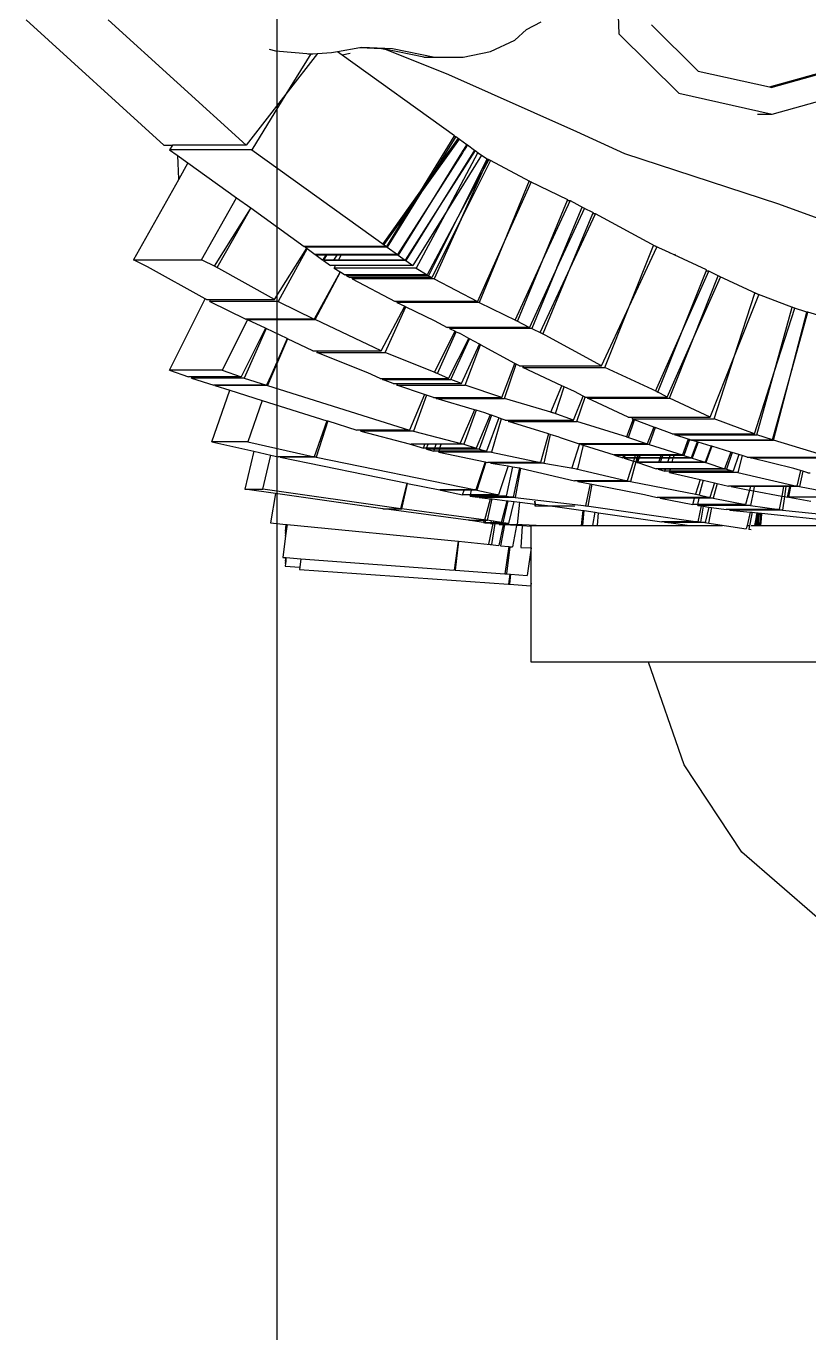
# Model space of a CAD drawing. Extents: x -24961 to 905641, y -154323 to 635957.
# Drawn here: x 394363 to 395069, y -105047 to -103869 of the extents above; entities that cross this region are included whole.
import ezdxf

# ---------------------------------------------------------------- set-up
doc = ezdxf.new("R2010")
doc.units = 0
doc.header["$LTSCALE"] = 1000
doc.header["$MEASUREMENT"] = 0
doc.layers.add('DOTE', color=1, linetype='Continuous')

msp = doc.modelspace()

# ---------------------------------------------------------------- linework, layer by layer
for p, q in [((394895.1, -103807.6), (394898, -103875.6)), ((394363.4, -103862.9), (394487.7, -103976)), ((394437.5, -103862.9), (394561.8, -103976)), ((394814.5, -103871.7), (394827.9, -103864.6)), ((394804.2, -103881.4), (394814.5, -103871.7)), ((394898, -103875.6), (394951.9, -103929.2)), ((394927.4, -103867.3), (394969.4, -103909.1)), ((394644.2, -103891.5), (394664.4, -103888)), ((394664.4, -103888), (394666.1, -103887.7)), ((394664.4, -103888), (394683.9, -103888.7)), ((394666.1, -103887.7), (394693.9, -103888.7)), ((394782.2, -103891.4), (394804.2, -103881.4)), ((394582.7, -103889.3), (394588.4, -103891)), ((394588.4, -103891), (394620.1, -103893.5)), ((394626.3, -103893.4), (394597.6, -103930.1)), ((394620, -103893.7), (394597.6, -103930.1)), ((394617.3, -103893.7), (394620, -103893.7)), ((394620.1, -103893.5), (394620, -103893.7)), ((394620, -103893.7), (394622.1, -103893.7)), ((394620.1, -103893.5), (394622.1, -103893.7)), ((394622.1, -103893.7), (394626.3, -103893.4)), ((394626.3, -103893.4), (394638.9, -103892.4)), ((394638.9, -103892.4), (394644.2, -103891.5)), ((394644.2, -103891.5), (394648.3, -103894.5)), ((394648.3, -103894.5), (394655.5, -103892.9)), ((394648.3, -103894.5), (394749.8, -103967.2)), ((394683.9, -103888.7), (394687, -103889.3)), ((394744.7, -103912.4), (394687, -103889.3)), ((394722.1, -103896.5), (394687, -103889.3)), ((394693.9, -103888.7), (394732, -103896.5)), ((394722.1, -103896.5), (394732, -103896.5)), ((394732, -103896.5), (394747.7, -103896.6)), ((394747.7, -103896.6), (394757.6, -103896.6)), ((394757.6, -103896.6), (394782.2, -103891.4)), ((394969.4, -103909.1), (395033.7, -103923.5)), ((395033.7, -103923.5), (395096.9, -103905.8)), ((395035.2, -103923.9), (395099.5, -103905.8)), ((394860, -103964), (394744.7, -103912.4)), ((395033.7, -103923.5), (395035.2, -103923.9)), ((394597.6, -103930.1), (394561.8, -103976)), ((394597.6, -103930.1), (394566.9, -103980.1)), ((394951.9, -103929.2), (395036.2, -103948.1)), ((395036.2, -103948.1), (395118.8, -103924.9)), ((395023, -103948.1), (395036.2, -103948.1)), ((394749.2, -103968.1), (394719.1, -104017.2)), ((394753.9, -103970.4), (394720, -104018)), ((394750.9, -103968.1), (394729.9, -104002)), ((394753, -103969.7), (394729.9, -104002)), ((394749.8, -103967.2), (394749.2, -103968.1)), ((394749.2, -103968.1), (394750.9, -103968.1)), ((394750.9, -103968.1), (394760.8, -103975.3)), ((394753, -103969.7), (394753.9, -103970.4)), ((394903.4, -103983.9), (394860, -103964)), ((394487.7, -103976), (394495.3, -103976)), ((394495.3, -103976), (394492.8, -103980.1)), ((394492.8, -103980.1), (394499.7, -103985.1)), ((394566.9, -103980.1), (394492.8, -103980.1)), ((394561.8, -103976), (394495.3, -103976)), ((394566.9, -103980.1), (394688.3, -104067.2)), ((394767.7, -103980.5), (394736.7, -104030.2)), ((394768.3, -103980.9), (394736.7, -104030.2)), ((394757.3, -103980.9), (394756.1, -103982.8)), ((394758.2, -103980.9), (394757, -103982.8)), ((394757.6, -103980.5), (394757.3, -103980.9)), ((394757.3, -103980.9), (394758.2, -103980.9)), ((394760.5, -103975.8), (394757.6, -103980.5)), ((394757.6, -103980.5), (394758.5, -103980.5)), ((394758.5, -103980.5), (394758.2, -103980.9)), ((394761.5, -103975.8), (394758.5, -103980.5)), ((394760.8, -103975.3), (394760.5, -103975.8)), ((394760.5, -103975.8), (394761.5, -103975.8)), ((394761.5, -103975.8), (394767.7, -103980.5)), ((394767.7, -103980.5), (394768, -103980.7)), ((394768, -103980.7), (394768.3, -103980.9)), ((394768.3, -103980.9), (394772.4, -103983.9)), ((394499.7, -103985.1), (394499.8, -103985.2)), ((394499.7, -103985.1), (394509.3, -103991.9)), ((394499.8, -103985.2), (394500.7, -104006.3)), ((394509.3, -103991.9), (394500.7, -104007.1)), ((394509.3, -103991.9), (394553.2, -104023.4)), ((394756.1, -103982.8), (394729.8, -104025.2)), ((394757, -103982.8), (394729.8, -104025.2)), ((394743, -104034.8), (394770.8, -103982.8)), ((394774, -103985), (394743, -104034.8)), ((394779.3, -103988.2), (394752.8, -104040.9)), ((394782.2, -103989.9), (394755.8, -104042.7)), ((394756.1, -103982.8), (394757, -103982.8)), ((394770.8, -103982.8), (394772.4, -103983.9)), ((394772.4, -103983.9), (394779.3, -103988.2)), ((394772.4, -103983.9), (394774, -103985)), ((394776.2, -103997.2), (394780, -103988.7)), ((394780.6, -103989), (394776.2, -103997.2)), ((394779.3, -103988.2), (394780, -103988.6)), ((394780, -103988.6), (394780.6, -103989)), ((394780, -103988.7), (394780.6, -103989)), ((394780.6, -103989), (394781.2, -103989.3)), ((394781.2, -103989.3), (394818, -104008.6)), ((394781.2, -103989.3), (394782.2, -103989.9)), ((395042.1, -104029.1), (394903.4, -103983.9)), ((394500.7, -104006.3), (394500.7, -104007.1)), ((394729.9, -104002), (394719.1, -104017.2)), ((394720, -104018), (394729.9, -104002)), ((394776.2, -103997.2), (394752.8, -104040.9)), ((394755.8, -104042.7), (394776.2, -103997.2)), ((394500.7, -104007.1), (394460.1, -104079.3)), ((394719.1, -104017.2), (394685.2, -104064.8)), ((394720, -104018), (394689.1, -104067.8)), ((394719.1, -104017.2), (394709.7, -104032.4)), ((394720, -104018), (394709.7, -104032.4)), ((394817.1, -104008.2), (394794.5, -104063)), ((394818.8, -104009), (394794.5, -104063)), ((394817.1, -104008.2), (394818, -104008.6)), ((394818, -104008.6), (394818.8, -104009)), ((394818, -104008.6), (394851.7, -104024.8)), ((394521.7, -104079.3), (394553.2, -104023.4)), ((394553.2, -104023.4), (394566, -104032.6)), ((394729.8, -104025.2), (394698.3, -104074.5)), ((394729.8, -104025.2), (394699, -104075)), ((394854, -104025.9), (394829.1, -104079.6)), ((394851.3, -104025.9), (394829.1, -104079.6)), ((394851.7, -104024.8), (394851.3, -104025.9)), ((394851.3, -104025.9), (394854, -104025.9)), ((394854, -104025.9), (394865.9, -104032.4)), ((395077.8, -104042.2), (395042.1, -104029.1)), ((394533.3, -104085), (394565.6, -104033.4)), ((394535.7, -104086.3), (394565.6, -104033.4)), ((394565.6, -104033.4), (394566, -104032.6)), ((394565.6, -104033.4), (394566, -104032.6)), ((394566, -104032.6), (394566, -104032.6)), ((394566, -104032.6), (394614.2, -104067.2)), ((394709.7, -104032.4), (394686.1, -104065.5)), ((394709.7, -104032.4), (394688.3, -104067.2)), ((394736.7, -104030.2), (394705.1, -104079.6)), ((394736.7, -104030.2), (394705.7, -104080)), ((394743, -104034.8), (394712, -104084.6)), ((394743, -104034.8), (394715.2, -104086.8)), ((394752.8, -104040.9), (394725, -104092.9)), ((394752.8, -104040.9), (394726.4, -104093.7)), ((394842.1, -104086.6), (394864.8, -104031.9)), ((394867, -104032.9), (394842.1, -104086.6)), ((394852, -104091.4), (394876.9, -104037.8)), ((394874.3, -104037.8), (394852, -104091.4)), ((394864.8, -104031.9), (394865.9, -104032.4)), ((394865.9, -104032.4), (394874.7, -104036.7)), ((394865.9, -104032.4), (394867, -104032.9)), ((394874.7, -104036.7), (394874.3, -104037.8)), ((394876.9, -104037.8), (394874.3, -104037.8)), ((394930.8, -104067), (394876.9, -104037.8)), ((394755.8, -104042.7), (394729.3, -104095.4)), ((394755.8, -104042.7), (394731.5, -104096.6)), ((394685.2, -104064.8), (394686.1, -104065.5)), ((394794.5, -104063), (394770.3, -104116.9)), ((394794.5, -104063), (394771.9, -104117.8)), ((394587.5, -104115.2), (394616.5, -104068.9)), ((394616.8, -104069.1), (394590.6, -104116.8)), ((394615.4, -104067.2), (394614.2, -104067.2)), ((394615, -104067.8), (394615.4, -104067.2)), ((394689.1, -104067.8), (394615, -104067.8)), ((394615, -104067.8), (394616.5, -104068.9)), ((394688.3, -104067.2), (394615.4, -104067.2)), ((394616.5, -104068.9), (394616.8, -104069.1)), ((394616.8, -104069.1), (394624.2, -104074.5)), ((394698.3, -104074.5), (394624.2, -104074.5)), ((394624.2, -104074.5), (394624.5, -104074.8)), ((394624.5, -104074.8), (394624.9, -104075)), ((394634, -104075), (394624.9, -104075)), ((394624.9, -104075), (394631, -104079.6)), ((394631, -104079.6), (394634, -104075)), ((394631.9, -104079.6), (394634.7, -104075)), ((394634.7, -104075), (394634, -104075)), ((394643.9, -104075), (394634.7, -104075)), ((394641, -104079.6), (394643.9, -104075)), ((394647.4, -104075), (394643.9, -104075)), ((394645, -104079.6), (394647.4, -104075)), ((394699, -104075), (394647.4, -104075)), ((394689.1, -104067.8), (394698.3, -104074.5)), ((394698.3, -104074.5), (394698.4, -104074.6)), ((394699, -104075), (394698.4, -104074.6)), ((394699, -104075), (394705.1, -104079.6)), ((394907.3, -104121.4), (394929.3, -104066.3)), ((394907.3, -104121.4), (394932.3, -104067.8)), ((394930.8, -104067), (394929.3, -104066.3)), ((394932.3, -104067.8), (394930.8, -104067)), ((394943.4, -104072.8), (394930.8, -104067)), ((394943.4, -104072.8), (394943.5, -104072.6)), ((394943.6, -104072.9), (394943.4, -104072.8)), ((394943.7, -104072.7), (394943.6, -104072.9)), ((394944, -104073.1), (394943.6, -104072.9)), ((394944, -104073.1), (394944.1, -104072.8)), ((394947.8, -104074.9), (394944, -104073.1)), ((394949, -104074.4), (394947.8, -104074.9)), ((394977.1, -104088.5), (394947.8, -104074.9)), ((394460.1, -104079.3), (394521.7, -104079.3)), ((394472.9, -104085.7), (394460.1, -104079.3)), ((394524.9, -104114.6), (394472.9, -104085.7)), ((394534.5, -104085.7), (394521.7, -104079.3)), ((394534.5, -104085.7), (394533.3, -104085)), ((394534.5, -104085.7), (394535.7, -104086.3)), ((394587.5, -104115.2), (394534.5, -104085.7)), ((394631.9, -104079.6), (394631, -104079.6)), ((394631.6, -104080), (394631.9, -104079.6)), ((394631.6, -104080), (394637.9, -104084.6)), ((394640.7, -104080), (394631.6, -104080)), ((394641, -104079.6), (394631.9, -104079.6)), ((394642.3, -104084.6), (394637.9, -104084.6)), ((394640.7, -104080), (394641, -104079.6)), ((394644.7, -104080), (394640.7, -104080)), ((394645, -104079.6), (394641, -104079.6)), ((394641.1, -104086.8), (394642.3, -104084.6)), ((394715.2, -104086.8), (394641.1, -104086.8)), ((394641.1, -104086.8), (394646.6, -104090.2)), ((394712, -104084.6), (394642.3, -104084.6)), ((394644.7, -104080), (394645, -104079.6)), ((394705.7, -104080), (394644.7, -104080)), ((394705.1, -104079.6), (394645, -104079.6)), ((394705.7, -104080), (394712, -104084.6)), ((394715.2, -104086.8), (394725, -104092.9)), ((394829.1, -104079.6), (394804.3, -104133.3)), ((394829.1, -104079.6), (394806.5, -104134.4)), ((394842.1, -104086.6), (394817.3, -104140.3)), ((394842.1, -104086.6), (394819.4, -104141.3)), ((394976.7, -104089.5), (394977.1, -104088.5)), ((394646.6, -104090.2), (394623.2, -104132.8)), ((394624, -104133.2), (394646.8, -104090.3)), ((394646.6, -104090.2), (394646.8, -104090.3)), ((394646.8, -104090.3), (394650.9, -104092.9)), ((394652.7, -104092.9), (394650.9, -104092.9)), ((394652.3, -104093.7), (394652.7, -104092.9)), ((394652.3, -104093.7), (394655.2, -104095.4)), ((394656.1, -104093.7), (394652.3, -104093.7)), ((394656.5, -104092.9), (394652.7, -104092.9)), ((394658, -104095.4), (394655.2, -104095.4)), ((394656.1, -104093.7), (394656.5, -104092.9)), ((394658.7, -104093.7), (394656.1, -104093.7)), ((394659.1, -104092.9), (394656.5, -104092.9)), ((394657.4, -104096.6), (394658, -104095.4)), ((394731.5, -104096.6), (394657.4, -104096.6)), ((394657.4, -104096.6), (394696.2, -104116.9)), ((394729.3, -104095.4), (394658, -104095.4)), ((394658.7, -104093.7), (394659.1, -104092.9)), ((394726.4, -104093.7), (394658.7, -104093.7)), ((394725, -104092.9), (394659.1, -104092.9)), ((394726.4, -104093.7), (394729.3, -104095.4)), ((394731.5, -104096.6), (394770.3, -104116.9)), ((394827.1, -104145), (394852, -104091.4)), ((394852, -104091.4), (394829.3, -104146.1)), ((394955.1, -104143.6), (394979.2, -104089.5)), ((394955.1, -104143.6), (394976.7, -104089.5)), ((394965.6, -104149), (394987.5, -104093.9)), ((394965.6, -104149), (394989.6, -104094.9)), ((394979.2, -104089.5), (394976.7, -104089.5)), ((394988.6, -104094.4), (394979.2, -104089.5)), ((394988.6, -104094.4), (394987.5, -104093.9)), ((394989.6, -104094.9), (394988.6, -104094.4)), ((395022.3, -104110.1), (394988.6, -104094.4)), ((395002.2, -104166), (395020.5, -104109.4)), ((395002.2, -104166), (395024.2, -104110.9)), ((395022.3, -104110.1), (395020.5, -104109.4)), ((395024.2, -104110.9), (395022.3, -104110.1)), ((395055.4, -104122.5), (395022.3, -104110.1)), ((394492.8, -104178.7), (394524.9, -104114.6)), ((394526, -104115.2), (394524.9, -104114.6)), ((394526, -104115.2), (394529.8, -104115.2)), ((394529, -104116.8), (394529.8, -104115.2)), ((394590.6, -104116.8), (394529, -104116.8)), ((394529, -104116.8), (394561.6, -104132.8)), ((394529.8, -104115.2), (394587.5, -104115.2)), ((394590.6, -104116.8), (394623.2, -104132.8)), ((394683.6, -104161.3), (394704.8, -104121.1)), ((394687.3, -104162.9), (394705.8, -104121.6)), ((394698.2, -104116.9), (394696.2, -104116.9)), ((394697.8, -104117.8), (394698.2, -104116.9)), ((394706.6, -104117.8), (394697.8, -104117.8)), ((394697.8, -104117.8), (394704.8, -104121.1)), ((394707.1, -104116.9), (394698.2, -104116.9)), ((394704.8, -104121.1), (394705.8, -104121.6)), ((394705.8, -104121.6), (394731.3, -104133.9)), ((394706.6, -104117.8), (394707.1, -104116.9)), ((394707.5, -104117.8), (394706.6, -104117.8)), ((394707.8, -104116.9), (394707.1, -104116.9)), ((394707.5, -104117.8), (394707.8, -104116.9)), ((394737.4, -104117.8), (394707.5, -104117.8)), ((394737.8, -104116.9), (394707.8, -104116.9)), ((394737.4, -104117.8), (394737.8, -104116.9)), ((394771.9, -104117.8), (394737.4, -104117.8)), ((394770.3, -104116.9), (394737.8, -104116.9)), ((394771.9, -104117.8), (394805.4, -104133.9)), ((394882.4, -104175), (394907.3, -104121.4)), ((394885.3, -104176.5), (394907.3, -104121.4)), ((395038.3, -104179.6), (395054.2, -104122.1)), ((395038.3, -104179.6), (395056.6, -104122.9)), ((395055.4, -104122.5), (395054.2, -104122.1)), ((395067.3, -104126.4), (395055.4, -104122.5)), ((395056.6, -104122.9), (395055.4, -104122.5)), ((394563, -104133.5), (394540.3, -104178.7)), ((394562.6, -104132.8), (394561.6, -104132.8)), ((394562.6, -104132.8), (394562.4, -104133.2)), ((394562.4, -104133.2), (394624, -104133.2)), ((394563, -104133.5), (394562.4, -104133.2)), ((394623.2, -104132.8), (394562.6, -104132.8)), ((394579.2, -104141.1), (394563, -104133.5)), ((394683.6, -104161.3), (394624, -104133.2)), ((394731.3, -104133.9), (394743.2, -104140.3)), ((394804.3, -104133.3), (394805.4, -104133.9)), ((394805.4, -104133.9), (394806.5, -104134.4)), ((394805.4, -104133.9), (394817.3, -104140.3)), ((395052.3, -104184.1), (395067.3, -104126.4)), ((395052.3, -104184.1), (395068.3, -104126.6)), ((395067.8, -104126.5), (395067.3, -104126.4)), ((395068.3, -104126.6), (395067.8, -104126.5)), ((395116.4, -104141.2), (395068.3, -104126.6)), ((394579.2, -104141.1), (394557.2, -104184.9)), ((394579.8, -104141.4), (394560.1, -104185.9)), ((394579.8, -104141.4), (394579.2, -104141.1)), ((394598.9, -104150.4), (394579.8, -104141.4)), ((394731.6, -104180.5), (394750.3, -104143.8)), ((394734.4, -104181.7), (394751.1, -104144.2)), ((394745.7, -104140.3), (394743.2, -104140.3)), ((394745.3, -104141.3), (394745.7, -104140.3)), ((394819.4, -104141.3), (394745.3, -104141.3)), ((394745.3, -104141.3), (394750.3, -104143.8)), ((394817.3, -104140.3), (394745.7, -104140.3)), ((394750.3, -104143.8), (394751.1, -104144.2)), ((394751.1, -104144.2), (394754.1, -104145.6)), ((394762.5, -104150.2), (394754.1, -104145.6)), ((394819.4, -104141.3), (394828.2, -104145.6)), ((394828.2, -104145.6), (394827.1, -104145)), ((394828.2, -104145.6), (394829.3, -104146.1)), ((394882.4, -104175), (394828.2, -104145.6)), ((394931.1, -104197.7), (394955.1, -104143.6)), ((394933.1, -104198.7), (394955.1, -104143.6)), ((394599, -104150.5), (394581.1, -104192.7)), ((394598.9, -104150.4), (394584.1, -104183.9)), ((394599, -104150.5), (394598.9, -104150.4)), ((394622, -104161.3), (394599, -104150.5)), ((394744.2, -104186.2), (394762.5, -104150.2)), ((394746.5, -104187.2), (394763.2, -104150.6)), ((394755.9, -104191), (394772.1, -104155.4)), ((394759.4, -104192.3), (394773.3, -104156)), ((394763.2, -104150.6), (394762.5, -104150.2)), ((394772.1, -104155.4), (394763.2, -104150.6)), ((394773.3, -104156), (394772.1, -104155.4)), ((394804.1, -104172.7), (394773.3, -104156)), ((394941.5, -104203.1), (394965.6, -104149)), ((394943.6, -104204.1), (394965.6, -104149)), ((394622, -104161.3), (394626.4, -104161.3)), ((394626.4, -104161.3), (394625.7, -104162.9)), ((394625.7, -104162.9), (394687.3, -104162.9)), ((394671.4, -104181.1), (394625.7, -104162.9)), ((394626.4, -104161.3), (394683.6, -104161.3)), ((394733, -104181.1), (394687.3, -104162.9)), ((394980.2, -104221.2), (395002.2, -104166)), ((394983.9, -104222.7), (395002.2, -104166)), ((394540.3, -104178.7), (394492.8, -104178.7)), ((394492.8, -104178.7), (394509.7, -104184.9)), ((394540.3, -104178.7), (394557.2, -104184.9)), ((394682.6, -104186.2), (394671.4, -104181.1)), ((394731.6, -104180.5), (394733, -104181.1)), ((394744.2, -104186.2), (394733, -104181.1)), ((394734.4, -104181.7), (394733, -104181.1)), ((394792.3, -104203.5), (394804.1, -104172.7)), ((394794.9, -104204.4), (394805.2, -104173.3)), ((394805.2, -104173.3), (394804.1, -104172.7)), ((394808.3, -104175), (394805.2, -104173.3)), ((394808.3, -104175), (394811.8, -104175)), ((394811.8, -104175), (394811.3, -104176.5)), ((394811.3, -104176.5), (394885.3, -104176.5)), ((394846.4, -104192.9), (394811.3, -104176.5)), ((394811.8, -104175), (394882.4, -104175)), ((394932.1, -104198.2), (394885.3, -104176.5)), ((395020.1, -104236.3), (395038.3, -104179.6)), ((395022.4, -104237.1), (395038.3, -104179.6)), ((394513, -104184.9), (394509.7, -104184.9)), ((394512.6, -104185.9), (394513, -104184.9)), ((394560.1, -104185.9), (394512.6, -104185.9)), ((394512.6, -104185.9), (394532.8, -104192.5)), ((394557.2, -104184.9), (394513, -104184.9)), ((394533.6, -104192.5), (394532.8, -104192.5)), ((394533.5, -104192.7), (394533.6, -104192.5)), ((394545.5, -104192.7), (394533.5, -104192.7)), ((394533.5, -104192.7), (394547.1, -104197)), ((394545.5, -104192.5), (394533.6, -104192.5)), ((394545.5, -104192.5), (394545.5, -104192.7)), ((394548.7, -104192.5), (394545.5, -104192.5)), ((394548.6, -104192.7), (394545.5, -104192.7)), ((394548.6, -104192.7), (394548.7, -104192.5)), ((394581, -104192.7), (394548.6, -104192.7)), ((394580.3, -104192.5), (394548.7, -104192.5)), ((394560.1, -104185.9), (394580.3, -104192.5)), ((394584.1, -104183.9), (394580.3, -104192.5)), ((394584.1, -104183.9), (394581, -104192.7)), ((394581.1, -104192.7), (394581, -104192.7)), ((394581.1, -104192.7), (394709.2, -104232.8)), ((394682.6, -104186.2), (394685.4, -104186.2)), ((394685.4, -104186.2), (394684.9, -104187.2)), ((394684.9, -104187.2), (394746.5, -104187.2)), ((394694.3, -104191), (394684.9, -104187.2)), ((394685.4, -104186.2), (394744.2, -104186.2)), ((394694.3, -104191), (394698.3, -104191)), ((394698.3, -104191), (394697.8, -104192.3)), ((394697.8, -104192.3), (394759.4, -104192.3)), ((394722.8, -104200.8), (394697.8, -104192.3)), ((394698.3, -104191), (394755.9, -104191)), ((394755.9, -104191), (394746.5, -104187.2)), ((394792.3, -104203.5), (394759.4, -104192.3)), ((394836.7, -104216.6), (394846.4, -104192.9)), ((394840.7, -104217.9), (394848.7, -104193.9)), ((394848.7, -104193.9), (394846.4, -104192.9)), ((394858, -104198.2), (394848.7, -104193.9)), ((395036.4, -104241.6), (395052.3, -104184.1)), ((395037.4, -104241.9), (395052.3, -104184.1)), ((394530.8, -104243.4), (394547.1, -104197)), ((394547.1, -104197), (394576.3, -104206.1)), ((394576.3, -104206.1), (394563.2, -104243.4)), ((394576.3, -104206.1), (394634.7, -104224.4)), ((394722.8, -104200.8), (394709.2, -104232.8)), ((394724.4, -104201.4), (394712.8, -104233.8)), ((394724.4, -104201.4), (394722.8, -104200.8)), ((394730.7, -104203.5), (394724.4, -104201.4)), ((394730.7, -104203.5), (394733.6, -104203.5)), ((394733.6, -104203.5), (394733.3, -104204.4)), ((394733.3, -104204.4), (394794.9, -104204.4)), ((394767.6, -104214.5), (394733.3, -104204.4)), ((394733.6, -104203.5), (394792.3, -104203.5)), ((394838.7, -104217.3), (394794.9, -104204.4)), ((394856.9, -104223.9), (394865.8, -104202.3)), ((394865.8, -104202.3), (394858, -104198.2)), ((394859.9, -104225), (394867.6, -104203.1)), ((394867.4, -104203.1), (394865.8, -104202.3)), ((394867.4, -104203.1), (394867.6, -104203.1)), ((394867.6, -104203.1), (394869.9, -104203.1)), ((394869.9, -104203.1), (394869.5, -104204.1)), ((394869.5, -104204.1), (394943.6, -104204.1)), ((394906.2, -104221.2), (394869.5, -104204.1)), ((394869.9, -104203.1), (394941.5, -104203.1)), ((394932.1, -104198.2), (394931.1, -104197.7)), ((394932.1, -104198.2), (394933.1, -104198.7)), ((394941.5, -104203.1), (394932.1, -104198.2)), ((394980.2, -104221.2), (394943.6, -104204.1)), ((394767.6, -104214.5), (394754.8, -104244.7)), ((394769.2, -104215), (394758.2, -104245.7)), ((394769.2, -104215), (394767.6, -104214.5)), ((394777.1, -104217.3), (394769.2, -104215)), ((394781.9, -104219), (394777.1, -104217.3)), ((394836.7, -104216.6), (394838.7, -104217.3)), ((394856.9, -104223.9), (394838.7, -104217.3)), ((394840.7, -104217.9), (394838.7, -104217.3)), ((394634.7, -104224.4), (394623.2, -104257)), ((394635.4, -104224.6), (394625, -104257.4)), ((394634.7, -104224.4), (394635.4, -104224.6)), ((394635.4, -104224.6), (394661.6, -104232.8)), ((394781.9, -104219), (394769.1, -104249.2)), ((394783.1, -104219.5), (394771.9, -104250)), ((394789.6, -104221.9), (394778.6, -104251.8)), ((394783.1, -104219.5), (394781.9, -104219)), ((394789.6, -104221.9), (394783.1, -104219.5)), ((394791.7, -104222.6), (394783.1, -104252.9)), ((394791.7, -104222.6), (394789.6, -104221.9)), ((394795.3, -104223.9), (394791.7, -104222.6)), ((394795.3, -104223.9), (394798.7, -104223.9)), ((394798.7, -104223.9), (394798.3, -104225)), ((394798.3, -104225), (394859.9, -104225)), ((394834.5, -104236.3), (394798.3, -104225)), ((394798.7, -104223.9), (394856.9, -104223.9)), ((394905.7, -104239.2), (394859.9, -104225)), ((394910.9, -104223.1), (394904.8, -104238.9)), ((394906.2, -104221.2), (394910.3, -104221.2)), ((394906.6, -104239.5), (394912.1, -104223.6)), ((394910.3, -104221.2), (394909.8, -104222.7)), ((394909.8, -104222.7), (394983.9, -104222.7)), ((394910.9, -104223.1), (394909.8, -104222.7)), ((394910.3, -104221.2), (394980.2, -104221.2)), ((394912.1, -104223.6), (394910.9, -104223.1)), ((394929.5, -104230.1), (394912.1, -104223.6)), ((394929.5, -104230.1), (394923.6, -104245.4)), ((394930.7, -104230.5), (394929.5, -104230.1)), ((395020.1, -104236.3), (394983.9, -104222.7)), ((394665.6, -104232.8), (394661.6, -104232.8)), ((394665.2, -104233.8), (394665.6, -104232.8)), ((394712.8, -104233.8), (394665.2, -104233.8)), ((394665.2, -104233.8), (394708.9, -104245.3)), ((394709.2, -104232.8), (394665.6, -104232.8)), ((394712.8, -104233.8), (394756.5, -104245.3)), ((394834.5, -104236.3), (394827.2, -104262.1)), ((394836.1, -104236.8), (394830.2, -104262.6)), ((394836.1, -104236.8), (394834.5, -104236.3)), ((394844.1, -104239.2), (394836.1, -104236.8)), ((394844.1, -104239.2), (394862.1, -104245.4)), ((394904.8, -104238.9), (394905.7, -104239.2)), ((394905.7, -104239.2), (394906.6, -104239.5)), ((394905.7, -104239.2), (394923.6, -104245.4)), ((394930.7, -104230.5), (394925.3, -104245.9)), ((394946, -104236.3), (394930.7, -104230.5)), ((394946, -104236.3), (394948.5, -104236.3)), ((394948.5, -104236.3), (394948.3, -104237.1)), ((394948.3, -104237.1), (395022.4, -104237.1)), ((394960.5, -104241), (394948.3, -104237.1)), ((394948.5, -104236.3), (395020.1, -104236.3)), ((394960.5, -104241), (394955.2, -104255.3)), ((394961.5, -104241.3), (394956.4, -104255.7)), ((394961.5, -104241.3), (394960.5, -104241)), ((394962.3, -104241.6), (394961.5, -104241.3)), ((394962.3, -104241.6), (394963.3, -104241.6)), ((394963.3, -104241.6), (394963.3, -104241.9)), ((394963.3, -104241.6), (394969.2, -104241.6)), ((394963.3, -104241.9), (394969.1, -104241.9)), ((394968.5, -104243.5), (394963.3, -104241.9)), ((394969.2, -104241.6), (394969.1, -104241.9)), ((394969.1, -104241.9), (394970, -104241.9)), ((394969.2, -104241.6), (394970.1, -104241.6)), ((394970.1, -104241.6), (394970, -104241.9)), ((394970, -104241.9), (394983.2, -104241.9)), ((394970.1, -104241.6), (394983.3, -104241.6)), ((394983.3, -104241.6), (394983.2, -104241.9)), ((394983.2, -104241.9), (394983.7, -104241.9)), ((394983.3, -104241.6), (394983.8, -104241.6)), ((394983.8, -104241.6), (394983.7, -104241.9)), ((394983.7, -104241.9), (395002.8, -104241.9)), ((394983.8, -104241.6), (395003, -104241.6)), ((395003, -104241.6), (395002.8, -104241.9)), ((395002.8, -104241.9), (395003.8, -104241.9)), ((395003, -104241.6), (395003.9, -104241.6)), ((395003.9, -104241.6), (395003.8, -104241.9)), ((395003.8, -104241.9), (395010.5, -104241.9)), ((395003.9, -104241.6), (395010.6, -104241.6)), ((395010.6, -104241.6), (395010.5, -104241.9)), ((395010.5, -104241.9), (395012.8, -104241.9)), ((395010.6, -104241.6), (395012.9, -104241.6)), ((395012.9, -104241.6), (395012.8, -104241.9)), ((395012.8, -104241.9), (395017.6, -104241.9)), ((395012.9, -104241.6), (395017.7, -104241.6)), ((395017.7, -104241.6), (395017.6, -104241.9)), ((395017.6, -104241.9), (395019.8, -104241.9)), ((395017.7, -104241.6), (395019.9, -104241.6)), ((395019.9, -104241.6), (395019.8, -104241.9)), ((395019.8, -104241.9), (395037.4, -104241.9)), ((395019.9, -104241.6), (395036.4, -104241.6)), ((395036.4, -104241.6), (395022.4, -104237.1)), ((395087.8, -104257.2), (395037.4, -104241.9)), ((394563.2, -104243.4), (394530.8, -104243.4)), ((394530.8, -104243.4), (394568.7, -104252)), ((394568.7, -104252), (394560.5, -104286)), ((394563.2, -104243.4), (394623.2, -104257)), ((394568.7, -104252), (394584.2, -104255.5)), ((394708.9, -104245.3), (394721.6, -104249.2)), ((394708.9, -104245.3), (394710.7, -104245.7)), ((394723, -104245.7), (394710.7, -104245.7)), ((394721.6, -104249.2), (394723, -104245.7)), ((394724.6, -104249.2), (394721.6, -104249.2)), ((394725.9, -104245.7), (394723, -104245.7)), ((394724.4, -104250), (394724.6, -104249.2)), ((394724.4, -104250), (394731, -104251.8)), ((394731.7, -104250), (394724.4, -104250)), ((394724.6, -104249.2), (394725.9, -104245.7)), ((394732, -104249.2), (394724.6, -104249.2)), ((394733.3, -104245.7), (394725.9, -104245.7)), ((394731, -104251.8), (394731.7, -104250)), ((394735.8, -104251.8), (394731, -104251.8)), ((394731.7, -104250), (394732, -104249.2)), ((394736.4, -104250), (394731.7, -104250)), ((394732, -104249.2), (394733.3, -104245.7)), ((394736.6, -104249.2), (394732, -104249.2)), ((394737.6, -104245.7), (394733.3, -104245.7)), ((394735.5, -104252.9), (394735.8, -104251.8)), ((394783.1, -104252.9), (394735.5, -104252.9)), ((394735.5, -104252.9), (394777.3, -104261.6)), ((394735.8, -104251.8), (394736.4, -104250)), ((394778.6, -104251.8), (394735.8, -104251.8)), ((394736.4, -104250), (394736.6, -104249.2)), ((394771.9, -104250), (394736.4, -104250)), ((394736.6, -104249.2), (394737.6, -104245.7)), ((394769.1, -104249.2), (394736.6, -104249.2)), ((394758, -104245.7), (394737.6, -104245.7)), ((394754.8, -104244.7), (394756.5, -104245.3)), ((394756.5, -104245.3), (394758.2, -104245.7)), ((394756.5, -104245.3), (394758, -104245.7)), ((394758, -104245.7), (394769.1, -104249.2)), ((394771.9, -104250), (394778.6, -104251.8)), ((394783.1, -104252.9), (394827.2, -104262.1)), ((394862.5, -104245.4), (394855.6, -104266.8)), ((394865.6, -104246.5), (394860.6, -104267.8)), ((394862.5, -104245.4), (394862.1, -104245.4)), ((394863.9, -104245.4), (394862.5, -104245.4)), ((394863.7, -104245.9), (394863.9, -104245.4)), ((394865.7, -104245.9), (394863.7, -104245.9)), ((394863.7, -104245.9), (394865.6, -104246.5)), ((394865.8, -104245.4), (394863.9, -104245.4)), ((394865.6, -104246.5), (394893.6, -104255.3)), ((394865.8, -104245.4), (394865.7, -104245.9)), ((394897.1, -104245.9), (394865.7, -104245.9)), ((394897.3, -104245.4), (394865.8, -104245.4)), ((394897.1, -104245.9), (394897.3, -104245.4)), ((394898.3, -104245.9), (394897.1, -104245.9)), ((394898.5, -104245.4), (394897.3, -104245.4)), ((394898.3, -104245.9), (394898.5, -104245.4)), ((394906, -104245.9), (394898.3, -104245.9)), ((394906.2, -104245.4), (394898.5, -104245.4)), ((394906, -104245.9), (394906.2, -104245.4)), ((394906.9, -104245.9), (394906, -104245.9)), ((394907.1, -104245.4), (394906.2, -104245.4)), ((394906.9, -104245.9), (394907.1, -104245.4)), ((394915.8, -104245.9), (394906.9, -104245.9)), ((394916, -104245.4), (394907.1, -104245.4)), ((394916, -104245.4), (394915.8, -104245.9)), ((394917.3, -104245.9), (394915.8, -104245.9)), ((394917.4, -104245.4), (394916, -104245.4)), ((394917.4, -104245.4), (394917.3, -104245.9)), ((394920.1, -104245.9), (394917.3, -104245.9)), ((394920.3, -104245.4), (394917.4, -104245.4)), ((394920.1, -104245.9), (394920.3, -104245.4)), ((394920.6, -104245.9), (394920.1, -104245.9)), ((394920.8, -104245.4), (394920.3, -104245.4)), ((394920.6, -104245.9), (394920.8, -104245.4)), ((394925.3, -104245.9), (394920.6, -104245.9)), ((394923.6, -104245.4), (394920.8, -104245.4)), ((394925.3, -104245.9), (394955.1, -104255.3)), ((394968.5, -104243.5), (394963.1, -104257.9)), ((394969.3, -104243.7), (394964.1, -104258.3)), ((394969.3, -104243.7), (394968.5, -104243.5)), ((394981.2, -104247.3), (394969.3, -104243.7)), ((394981.2, -104247.3), (394975.8, -104261.9)), ((394981.7, -104247.5), (394976.5, -104262.2)), ((394981.7, -104247.5), (394981.2, -104247.3)), ((394998.9, -104252.7), (394981.7, -104247.5)), ((394998.9, -104252.7), (394993.3, -104267.7)), ((395000.1, -104253), (394995, -104268.2)), ((395000.1, -104253), (394998.9, -104252.7)), ((395006.1, -104254.9), (395000.1, -104253)), ((394576.9, -104286), (394584.2, -104255.5)), ((394584.2, -104255.5), (394590.8, -104257)), ((394592.8, -104257), (394590.8, -104257)), ((394592.6, -104257.4), (394592.8, -104257)), ((394625, -104257.4), (394592.6, -104257.4)), ((394592.6, -104257.4), (394706.9, -104280.8)), ((394623.2, -104257), (394592.8, -104257)), ((394625, -104257.4), (394768.8, -104286.8)), ((394777.3, -104261.6), (394768.8, -104286.8)), ((394778, -104261.7), (394769.9, -104287.1)), ((394777.3, -104261.6), (394778, -104261.7)), ((394778, -104261.7), (394779.7, -104262.1)), ((394782.7, -104262.1), (394779.7, -104262.1)), ((394782.6, -104262.6), (394782.7, -104262.1)), ((394830.2, -104262.6), (394782.6, -104262.6)), ((394782.6, -104262.6), (394798.1, -104265.2)), ((394827.2, -104262.1), (394782.7, -104262.1)), ((394798.1, -104265.2), (394789.3, -104291.3)), ((394798.1, -104265.2), (394801.9, -104265.9)), ((394830.2, -104262.6), (394858.1, -104267.4)), ((394955.1, -104255.3), (394893.6, -104255.3)), ((394893.6, -104255.3), (394894.2, -104255.5)), ((394894.2, -104255.5), (394894.9, -104255.7)), ((394894.9, -104255.7), (394901.5, -104257.9)), ((394902.4, -104255.7), (394894.9, -104255.7)), ((394901.5, -104257.9), (394902.4, -104255.7)), ((394902.7, -104257.9), (394901.5, -104257.9)), ((394903.5, -104255.7), (394902.4, -104255.7)), ((394902.6, -104258.3), (394902.7, -104257.9)), ((394911.9, -104258.3), (394902.6, -104258.3)), ((394902.6, -104258.3), (394911, -104260.9)), ((394902.7, -104257.9), (394903.5, -104255.7)), ((394912, -104257.9), (394902.7, -104257.9)), ((394912.7, -104255.7), (394903.5, -104255.7)), ((394911, -104260.9), (394905.3, -104278.5)), ((394913.1, -104261.6), (394908.5, -104279.2)), ((394911.9, -104258.3), (394911, -104260.9)), ((394911, -104260.9), (394913.1, -104261.6)), ((394912, -104257.9), (394911.9, -104258.3)), ((394914, -104258.3), (394911.9, -104258.3)), ((394912.7, -104255.7), (394912, -104257.9)), ((394914.1, -104257.9), (394912, -104257.9)), ((394914.7, -104255.7), (394912.7, -104255.7)), ((394914, -104258.3), (394913.1, -104261.6)), ((394913.1, -104261.6), (394914.2, -104261.9)), ((394914.1, -104257.9), (394914, -104258.3)), ((394915.6, -104258.3), (394914, -104258.3)), ((394914.7, -104255.7), (394914.1, -104257.9)), ((394915.7, -104257.9), (394914.1, -104257.9)), ((394914.2, -104261.9), (394915.6, -104258.3)), ((394915, -104261.9), (394914.2, -104261.9)), ((394914.2, -104261.9), (394914.5, -104262.1)), ((394914.5, -104262.1), (394914.9, -104262.2)), ((394916.5, -104255.7), (394914.7, -104255.7)), ((394976.5, -104262.2), (394914.9, -104262.2)), ((394914.9, -104262.2), (394931.7, -104267.7)), ((394915, -104261.9), (394916.3, -104258.3)), ((394933.9, -104261.9), (394915, -104261.9)), ((394915.6, -104258.3), (394915.7, -104257.9)), ((394916.3, -104258.3), (394915.6, -104258.3)), ((394915.7, -104257.9), (394916.5, -104255.7)), ((394916.4, -104257.9), (394915.7, -104257.9)), ((394916.3, -104258.3), (394916.4, -104257.9)), ((394935.2, -104258.3), (394916.3, -104258.3)), ((394916.4, -104257.9), (394917.2, -104255.7)), ((394935.3, -104257.9), (394916.4, -104257.9)), ((394917.2, -104255.7), (394916.5, -104255.7)), ((394936.2, -104255.7), (394917.2, -104255.7)), ((394933.9, -104261.9), (394935.2, -104258.3)), ((394935.5, -104261.9), (394933.9, -104261.9)), ((394935.2, -104258.3), (394935.3, -104257.9)), ((394936.8, -104258.3), (394935.2, -104258.3)), ((394935.3, -104257.9), (394936.2, -104255.7)), ((394936.9, -104257.9), (394935.3, -104257.9)), ((394935.5, -104261.9), (394936.8, -104258.3)), ((394942.1, -104261.9), (394935.5, -104261.9)), ((394937.6, -104255.7), (394936.2, -104255.7)), ((394936.8, -104258.3), (394936.9, -104257.9)), ((394943.4, -104258.3), (394936.8, -104258.3)), ((394936.9, -104257.9), (394937.6, -104255.7)), ((394943.5, -104257.9), (394936.9, -104257.9)), ((394944.2, -104255.7), (394937.6, -104255.7)), ((394942.1, -104261.9), (394943.4, -104258.3)), ((394946.1, -104261.9), (394942.1, -104261.9)), ((394943.4, -104258.3), (394943.5, -104257.9)), ((394947, -104258.3), (394943.4, -104258.3)), ((394943.5, -104257.9), (394944.2, -104255.7)), ((394947.1, -104257.9), (394943.5, -104257.9)), ((394947.7, -104255.7), (394944.2, -104255.7)), ((394946.1, -104261.9), (394947, -104258.3)), ((394975.8, -104261.9), (394946.1, -104261.9)), ((394947, -104258.3), (394947.1, -104257.9)), ((394964.1, -104258.3), (394947, -104258.3)), ((394947.1, -104257.9), (394947.7, -104255.7)), ((394963.1, -104257.9), (394947.1, -104257.9)), ((394956.4, -104255.7), (394947.7, -104255.7)), ((394955.1, -104255.3), (394955.2, -104255.3)), ((394955.2, -104255.3), (394956.4, -104255.7)), ((394956.4, -104255.7), (394963.1, -104257.9)), ((394956.4, -104255.7), (394956.4, -104255.7)), ((394964.1, -104258.3), (394975.8, -104261.9)), ((394975.8, -104261.9), (394976.2, -104262.1)), ((394976.2, -104262.1), (394976.5, -104262.2)), ((394976.5, -104262.2), (394993.3, -104267.7)), ((395006.1, -104254.9), (395001, -104270)), ((395009.2, -104255.8), (395005.3, -104271.2)), ((395009.2, -104255.8), (395006.1, -104254.9)), ((395013.7, -104257.2), (395009.2, -104255.8)), ((395013.7, -104257.2), (395016.6, -104257.2)), ((395016.6, -104257.2), (395016.5, -104257.9)), ((395055.6, -104267.4), (395016.5, -104257.9)), ((395016.5, -104257.9), (395056.5, -104257.9)), ((395016.6, -104257.2), (395056.7, -104257.2)), ((395056.7, -104257.2), (395056.5, -104257.9)), ((395056.5, -104257.9), (395090.5, -104257.9)), ((395056.7, -104257.2), (395087.8, -104257.2)), ((394801.9, -104265.9), (394796.3, -104292.5)), ((394801.9, -104265.9), (394808.3, -104267)), ((394808.3, -104267), (394802.7, -104293.4)), ((394809.2, -104267.1), (394804.4, -104293.6)), ((394808.3, -104267), (394809.2, -104267.1)), ((394809.2, -104267.1), (394810.5, -104267.4)), ((394810.5, -104267.4), (394857.8, -104278.5)), ((394855.6, -104266.8), (394858.1, -104267.4)), ((394858.1, -104267.4), (394860.6, -104267.8)), ((394858.1, -104267.4), (394905.3, -104278.5)), ((394933.6, -104267.7), (394931.7, -104267.7)), ((394933.4, -104268.2), (394933.6, -104267.7)), ((394933.4, -104268.2), (394939.4, -104270)), ((394940, -104268.2), (394933.4, -104268.2)), ((394940.2, -104267.7), (394933.6, -104267.7)), ((394939.4, -104270), (394940, -104268.2)), ((394944, -104270), (394939.4, -104270)), ((394940, -104268.2), (394940.2, -104267.7)), ((394944.5, -104268.2), (394940, -104268.2)), ((394944.6, -104267.7), (394940.2, -104267.7)), ((394943.7, -104271.2), (394944, -104270)), ((395005.3, -104271.2), (394943.7, -104271.2)), ((394943.7, -104271.2), (394971.3, -104277.5)), ((394944, -104270), (394944.5, -104268.2)), ((395001, -104270), (394944, -104270)), ((394944.5, -104268.2), (394944.6, -104267.7)), ((394995, -104268.2), (394944.5, -104268.2)), ((394993.3, -104267.7), (394944.6, -104267.7)), ((394995, -104268.2), (395001, -104270)), ((395005.3, -104271.2), (395058.3, -104283.3)), ((395061.8, -104269.3), (395055.6, -104267.4)), ((395061.8, -104269.3), (395058.3, -104283.3)), ((395063.7, -104269.9), (395060.8, -104283.8)), ((395063.7, -104269.9), (395061.8, -104269.3)), ((395068.3, -104271.3), (395063.7, -104269.9)), ((395068.3, -104271.3), (395070.4, -104271.3)), ((394560.5, -104286), (394576.9, -104286)), ((394588.2, -104290), (394560.5, -104286)), ((394701.4, -104303.8), (394576.9, -104286)), ((394701.4, -104303.8), (394706.9, -104280.8)), ((394702.3, -104303.9), (394707.4, -104280.9)), ((394706.9, -104280.8), (394707.4, -104280.9)), ((394707.4, -104280.9), (394736.4, -104286.8)), ((394768.8, -104286.8), (394736.4, -104286.8)), ((394736.4, -104286.8), (394737, -104287)), ((394737, -104287), (394737.5, -104287.1)), ((394737.5, -104287.1), (394756.9, -104291.3)), ((394758.3, -104287.1), (394737.5, -104287.1)), ((394756.9, -104291.3), (394758.3, -104287.1)), ((394765.1, -104287.1), (394758.3, -104287.1)), ((394764.2, -104291.3), (394765.1, -104287.1)), ((394769.9, -104287.1), (394765.1, -104287.1)), ((394768.8, -104286.8), (394768.8, -104286.8)), ((394768.8, -104286.8), (394769.9, -104287.1)), ((394769.9, -104287.1), (394789.3, -104291.3)), ((394769.9, -104287.1), (394769.9, -104287.1)), ((394861.1, -104278.5), (394857.8, -104278.5)), ((394860.9, -104279.2), (394861.1, -104278.5)), ((394908.5, -104279.2), (394860.9, -104279.2)), ((394860.9, -104279.2), (394872.1, -104281.4)), ((394905.3, -104278.5), (394861.1, -104278.5)), ((394872.1, -104281.4), (394867.7, -104301.1)), ((394873.5, -104281.7), (394869.9, -104301.4)), ((394872.1, -104281.4), (394873.5, -104281.7)), ((394873.5, -104281.7), (394921.1, -104290.9)), ((394908.5, -104279.2), (394968.7, -104290.9)), ((394971.3, -104277.5), (394967, -104290.5)), ((394973.9, -104278.1), (394970.4, -104291.2)), ((394971.3, -104277.5), (394973.9, -104278.1)), ((394973.9, -104278.1), (394984.3, -104280.4)), ((394984.3, -104280.4), (394980, -104293.6)), ((394986.5, -104280.9), (394982.9, -104294.2)), ((394984.3, -104280.4), (394986.5, -104280.9)), ((394986.5, -104280.9), (394996.7, -104283.3)), ((394999.3, -104283.3), (394996.7, -104283.3)), ((394999.2, -104283.8), (394999.3, -104283.3)), ((395016.6, -104283.8), (394999.2, -104283.8)), ((394999.2, -104283.8), (395015.7, -104286.9)), ((395058.3, -104283.3), (394999.3, -104283.3)), ((395015.7, -104286.9), (395012.1, -104300.1)), ((395016.6, -104283.8), (395015.7, -104286.9)), ((395015.7, -104286.9), (395019.2, -104287.5)), ((395019.9, -104283.8), (395016.6, -104283.8)), ((395019.2, -104287.5), (395016.6, -104300.9)), ((395019.9, -104283.8), (395019.2, -104287.5)), ((395019.2, -104287.5), (395044.8, -104292.3)), ((395046.4, -104283.8), (395019.9, -104283.8)), ((395046.4, -104283.8), (395044.8, -104292.3)), ((395048.5, -104283.8), (395046.4, -104283.8)), ((395048.5, -104283.8), (395047.2, -104292.8)), ((395052.2, -104283.8), (395048.5, -104283.8)), ((395050.1, -104293.4), (395052.2, -104283.8)), ((395051.1, -104293.4), (395053, -104283.8)), ((395053, -104283.8), (395052.2, -104283.8)), ((395060.8, -104283.8), (395053, -104283.8)), ((395060.8, -104283.8), (395111.7, -104293.4)), ((394588.2, -104290), (394583.8, -104316.6)), ((394685, -104303.8), (394588.2, -104290)), ((394764.2, -104291.3), (394756.9, -104291.3)), ((394763.9, -104292.5), (394764.2, -104291.3)), ((394763.9, -104292.5), (394770.4, -104293.4)), ((394770.5, -104292.5), (394763.9, -104292.5)), ((394789.3, -104291.3), (394764.2, -104291.3)), ((394770.4, -104293.4), (394770.5, -104292.5)), ((394772, -104293.4), (394770.4, -104293.4)), ((394772.2, -104292.5), (394770.5, -104292.5)), ((394772, -104293.4), (394772.2, -104292.5)), ((394772, -104293.6), (394772, -104293.4)), ((394802.7, -104293.4), (394772, -104293.4)), ((394804.4, -104293.6), (394772, -104293.6)), ((394772, -104293.6), (394782.2, -104294.8)), ((394796.3, -104292.5), (394772.2, -104292.5)), ((394777.2, -104313.9), (394782.2, -104294.8)), ((394779.5, -104314.2), (394783.8, -104295)), ((394782.2, -104294.8), (394783.8, -104295)), ((394783.8, -104295), (394797.3, -104296.6)), ((394792.2, -104316.2), (394797.3, -104296.6)), ((394793.5, -104316.4), (394798.2, -104296.7)), ((394796.3, -104292.5), (394802.7, -104293.4)), ((394797.3, -104296.6), (394798.2, -104296.7)), ((394798.2, -104296.7), (394803.4, -104297.3)), ((394798.7, -104317.1), (394803.4, -104297.3)), ((394803.4, -104297.3), (394808.5, -104297.9)), ((394804.4, -104293.6), (394868.8, -104301.2)), ((394806.4, -104317.9), (394808.5, -104297.9)), ((394808.5, -104297.9), (394822.4, -104299.6)), ((394822.4, -104299.6), (394822.2, -104297)), ((394822.6, -104301.5), (394822.4, -104299.6)), ((394822.4, -104299.6), (394822.7, -104299.6)), ((394822.7, -104299.6), (394822.5, -104297)), ((394822.8, -104301.4), (394822.7, -104299.6)), ((394822.7, -104299.6), (394836.4, -104301.2)), ((394921.1, -104290.9), (394932.5, -104293.6)), ((394935.5, -104293.6), (394932.5, -104293.6)), ((394935.3, -104294.2), (394935.5, -104293.6)), ((394935.3, -104294.2), (394964.5, -104300.1)), ((394966.1, -104294.2), (394935.3, -104294.2)), ((394980, -104293.6), (394935.5, -104293.6)), ((394964.5, -104300.1), (394966.1, -104294.2)), ((394969.1, -104300.1), (394964.5, -104300.1)), ((394970.3, -104294.2), (394966.1, -104294.2)), ((394967, -104290.5), (394968.7, -104290.9)), ((394968.7, -104290.9), (394980, -104293.6)), ((394968.7, -104290.9), (394970.4, -104291.2)), ((394969, -104300.9), (394969.1, -104300.1)), ((395016.6, -104300.9), (394969, -104300.9)), ((394969, -104300.9), (394972.2, -104301.3)), ((394969.1, -104300.1), (394970.3, -104294.2)), ((395012.1, -104300.1), (394969.1, -104300.1)), ((394982.9, -104294.2), (394970.3, -104294.2)), ((394982.9, -104294.2), (395012.1, -104300.1)), ((395016.6, -104300.9), (395042.4, -104304.6)), ((395044.8, -104292.3), (395042.4, -104304.6)), ((395044.8, -104292.3), (395047.2, -104292.8)), ((395047.2, -104292.8), (395045.5, -104305)), ((395047.2, -104292.8), (395050.1, -104293.4)), ((395051.1, -104293.4), (395050.1, -104293.4)), ((395051.1, -104293.5), (395051.1, -104293.4)), ((395111.7, -104293.4), (395051.1, -104293.4)), ((395112.7, -104293.5), (395051.1, -104293.5)), ((395051.1, -104293.5), (395071, -104297)), ((394685, -104303.8), (394686, -104303.8)), ((394686, -104303.8), (394685.9, -104303.9)), ((394685.9, -104303.9), (394702.3, -104303.9)), ((394762, -104314), (394685.9, -104303.9)), ((394686, -104303.8), (394701.4, -104303.8)), ((394778.3, -104314), (394702.3, -104303.9)), ((394822.8, -104301.4), (394822.6, -104301.5)), ((394838.3, -104301.5), (394822.6, -104301.5)), ((394838, -104301.4), (394822.8, -104301.4)), ((394836.4, -104301.2), (394838, -104301.4)), ((394858, -104301.4), (394838, -104301.4)), ((394838, -104301.4), (394838.3, -104301.5)), ((394858.2, -104301.5), (394838.3, -104301.5)), ((394838.3, -104301.5), (394865.7, -104305.4)), ((394864.3, -104319), (394865.7, -104305.4)), ((394865.4, -104319), (394866.6, -104305.5)), ((394865.7, -104305.4), (394866.6, -104305.5)), ((394866.6, -104305.5), (394876.5, -104306.9)), ((394867.7, -104301.1), (394868.8, -104301.2)), ((394868.8, -104301.2), (394869.9, -104301.4)), ((394868.8, -104301.2), (394969.1, -104315.6)), ((394874.5, -104319), (394876.5, -104306.9)), ((394876.5, -104306.9), (394879.6, -104307.4)), ((394878.6, -104319), (394879.6, -104307.4)), ((394879.6, -104307.4), (394936.7, -104315.6)), ((394972.2, -104301.3), (394969.1, -104315.6)), ((394974, -104301.6), (394971.4, -104315.9)), ((394972.2, -104301.3), (394974, -104301.6)), ((394974, -104301.6), (394979.2, -104302.3)), ((394979.2, -104302.3), (394975.9, -104316.3)), ((394981.5, -104302.7), (394978.9, -104316.7)), ((394979.2, -104302.3), (394981.5, -104302.7)), ((394981.5, -104302.7), (394994.8, -104304.6)), ((394998, -104304.6), (394994.8, -104304.6)), ((394997.9, -104305), (394998, -104304.6)), ((395016.8, -104305), (394997.9, -104305)), ((394997.9, -104305), (395016.3, -104306.9)), ((395016.9, -104304.6), (394998, -104304.6)), ((395016.3, -104306.9), (395013.5, -104319)), ((395018, -104307), (395015.1, -104322.2)), ((395016.3, -104306.9), (395018, -104307)), ((395016.9, -104304.6), (395016.8, -104305)), ((395018.4, -104305), (395016.8, -104305)), ((395018.5, -104304.6), (395016.9, -104304.6)), ((395018, -104307), (395022.3, -104307.5)), ((395018.5, -104304.6), (395018.4, -104305)), ((395022.8, -104305), (395018.4, -104305)), ((395022.9, -104304.6), (395018.5, -104304.6)), ((395021.7, -104310.5), (395021.3, -104314.8)), ((395021.7, -104310.5), (395021.3, -104312.8)), ((395022.3, -104307.5), (395021.7, -104310.4)), ((395021.7, -104310.4), (395021.7, -104310.5)), ((395022.7, -104307.5), (395022.1, -104319)), ((395022.3, -104307.5), (395022.7, -104307.5)), ((395022.7, -104307.5), (395023.7, -104307.6)), ((395022.9, -104304.6), (395022.8, -104305)), ((395022.9, -104305), (395022.8, -104305)), ((395022.9, -104304.6), (395022.9, -104305)), ((395022.9, -104304.6), (395022.9, -104304.6)), ((395023.7, -104304.6), (395022.9, -104304.6)), ((395023.7, -104305), (395022.9, -104305)), ((395023.7, -104304.6), (395023.7, -104305)), ((395025.2, -104304.6), (395023.7, -104304.6)), ((395025.2, -104305), (395023.7, -104305)), ((395023.7, -104307.6), (395023.7, -104312.9)), ((395023.7, -104307.6), (395024.7, -104307.7)), ((395023.7, -104312.9), (395024.7, -104307.7)), ((395024.7, -104307.7), (395025.4, -104307.8)), ((395025.4, -104307.8), (395024.7, -104319)), ((395025.2, -104305), (395025.2, -104304.6)), ((395025.6, -104304.6), (395025.2, -104304.6)), ((395025.6, -104305), (395025.2, -104305)), ((395026.2, -104310.5), (395025.3, -104319)), ((395025.4, -104307.8), (395026.2, -104307.9)), ((395025.6, -104304.6), (395025.6, -104305)), ((395026.2, -104304.6), (395025.6, -104304.6)), ((395026.2, -104305), (395025.6, -104305)), ((395026.2, -104304.6), (395026.2, -104305)), ((395026.8, -104304.6), (395026.2, -104304.6)), ((395026.8, -104305), (395026.2, -104305)), ((395026.7, -104307.9), (395026.2, -104312.8)), ((395026.5, -104307.9), (395026.2, -104310.5)), ((395026.2, -104307.9), (395026.2, -104310.5)), ((395026.2, -104307.9), (395026.5, -104307.9)), ((395026.2, -104310.5), (395026.2, -104312.8)), ((395026.5, -104307.9), (395026.7, -104307.9)), ((395026.7, -104307.9), (395099.8, -104315.5)), ((395026.8, -104304.6), (395026.8, -104305)), ((395027, -104304.6), (395026.8, -104304.6)), ((395027, -104305), (395026.8, -104305)), ((395027, -104304.6), (395027, -104305)), ((395042.4, -104304.6), (395027, -104304.6)), ((395045.5, -104305), (395027, -104305)), ((395045.5, -104305), (395147.4, -104315.5)), ((394583.8, -104316.6), (394597.6, -104318)), ((394597.6, -104318), (394596.9, -104323.9)), ((394597.2, -104323.9), (394596.9, -104326.1)), ((394596.9, -104323.9), (394597.2, -104323.9)), ((394597.9, -104318), (394597.2, -104323.9)), ((394597.5, -104323.9), (394597.2, -104326.1)), ((394597.2, -104323.9), (394597.5, -104323.9)), ((394598.2, -104318), (394597.5, -104323.9)), ((394597.7, -104323.9), (394597.5, -104326.2)), ((394597.5, -104323.9), (394597.7, -104323.9)), ((394597.6, -104318), (394597.9, -104318)), ((394598.5, -104318.1), (394597.7, -104323.9)), ((394597.7, -104323.9), (394598, -104323.9)), ((394598, -104323.9), (394597.7, -104326.2)), ((394597.9, -104318), (394598.2, -104318)), ((394598.7, -104318.1), (394598, -104323.9)), ((394598.2, -104318), (394598.5, -104318.1)), ((394598.5, -104318.1), (394598.7, -104318.1)), ((394598.7, -104318.1), (394752.9, -104333.1)), ((394775.8, -104316.2), (394762, -104314)), ((394763.1, -104314.2), (394762, -104314)), ((394763.1, -104314.2), (394776.3, -104314.2)), ((394776.3, -104314.2), (394775.8, -104316.2)), ((394775.8, -104316.2), (394777.2, -104316.2)), ((394776.3, -104314.2), (394777.6, -104314.2)), ((394777.2, -104316.2), (394777.1, -104316.4)), ((394782.3, -104317.1), (394777.1, -104316.4)), ((394777.1, -104316.4), (394782.5, -104316.4)), ((394778.3, -104314), (394777.2, -104313.9)), ((394777.6, -104314.2), (394777.2, -104316.2)), ((394777.2, -104316.2), (394782.5, -104316.2)), ((394777.6, -104314.2), (394779.3, -104314.2)), ((394778.3, -104314), (394779.3, -104314.2)), ((394779.3, -104314.2), (394779.5, -104314.2)), ((394782.9, -104314.8), (394779.3, -104314.2)), ((394784.4, -104317.1), (394780.5, -104335.8)), ((394782.5, -104316.4), (394782.3, -104317.1)), ((394782.3, -104317.1), (394784.4, -104317.1)), ((394782.9, -104314.8), (394782.5, -104316.2)), ((394782.5, -104316.2), (394782.5, -104316.4)), ((394782.5, -104316.2), (394784.6, -104316.2)), ((394782.5, -104316.4), (394784.6, -104316.4)), ((394784.9, -104315.1), (394782.9, -104314.8)), ((394786.2, -104317.1), (394783.1, -104336.1)), ((394784.6, -104316.4), (394784.4, -104317.1)), ((394784.4, -104317.1), (394786.2, -104317.1)), ((394784.9, -104315.1), (394784.6, -104316.2)), ((394784.6, -104316.2), (394784.6, -104316.4)), ((394784.6, -104316.2), (394786.4, -104316.2)), ((394784.6, -104316.4), (394786.3, -104316.4)), ((394786.5, -104315.3), (394784.9, -104315.1)), ((394786.3, -104316.4), (394786.2, -104317.1)), ((394786.2, -104317.1), (394790.1, -104317.1)), ((394786.4, -104316.2), (394786.3, -104316.4)), ((394786.3, -104316.4), (394790.1, -104316.4)), ((394786.5, -104315.3), (394786.4, -104316.2)), ((394786.4, -104316.2), (394790.2, -104316.2)), ((394790.2, -104315.9), (394786.5, -104315.3)), ((394793.5, -104318.2), (394789.6, -104336.9)), ((394790.1, -104317.1), (394790, -104317.9)), ((394793.5, -104318.2), (394790, -104317.9)), ((394790, -104317.9), (394793.6, -104317.9)), ((394790.2, -104316.2), (394790.1, -104316.4)), ((394790.1, -104316.4), (394790.1, -104317.1)), ((394790.1, -104316.4), (394793.5, -104316.4)), ((394790.1, -104317.1), (394798.7, -104317.1)), ((394790.2, -104315.9), (394790.2, -104316.2)), ((394792.2, -104316.2), (394790.2, -104315.9)), ((394790.2, -104316.2), (394792.2, -104316.2)), ((394794.7, -104318.2), (394791.2, -104337.1)), ((394798.7, -104317.1), (394793.5, -104316.4)), ((394793.6, -104317.9), (394793.5, -104318.2)), ((394794.7, -104318.2), (394793.5, -104318.2)), ((394793.6, -104317.9), (394794.7, -104317.9)), ((394794.7, -104317.9), (394794.7, -104318.2)), ((394794.7, -104317.9), (394805.8, -104317.9)), ((394805.6, -104318.9), (394794.7, -104318.2)), ((394805.6, -104318.9), (394802.1, -104338.2)), ((394805.8, -104317.9), (394805.6, -104318.9)), ((394810.7, -104319.3), (394805.6, -104318.9)), ((394805.8, -104317.9), (394806.4, -104317.9)), ((394810.7, -104318.2), (394806.4, -104317.9)), ((394810.7, -104319.3), (394809.6, -104338.8)), ((394823.4, -104319), (394810.7, -104318.2)), ((394810.7, -104318.2), (394810.7, -104319.3)), ((394818.9, -104319.8), (394810.7, -104319.3)), ((394818.9, -104319), (394823.4, -104319)), ((394818.9, -104319.8), (394818.9, -104319)), ((394818.9, -104339.1), (394818.9, -104319.8)), ((394823.4, -104319), (394864.3, -104319)), ((394864.3, -104319), (394865.4, -104319)), ((394865.4, -104319), (394874.5, -104319)), ((394874.5, -104319), (394878.6, -104319)), ((394878.6, -104319), (394961.6, -104319)), ((394939.1, -104315.6), (394936.7, -104315.6)), ((394939.1, -104315.9), (394939.1, -104315.6)), ((394943.7, -104315.6), (394939.1, -104315.6)), ((394939.1, -104315.9), (394945, -104316.6)), ((394943.7, -104315.9), (394939.1, -104315.9)), ((394943.5, -104316.3), (394943.7, -104315.9)), ((394946.6, -104316.3), (394943.5, -104316.3)), ((394943.5, -104316.3), (394945, -104316.6)), ((394943.7, -104315.9), (394943.7, -104315.6)), ((394946.8, -104315.6), (394943.7, -104315.6)), ((394946.7, -104315.9), (394943.7, -104315.9)), ((394945, -104316.6), (394961.6, -104319)), ((394946.6, -104316.3), (394946.7, -104315.9)), ((394975.5, -104316.3), (394946.6, -104316.3)), ((394946.7, -104315.9), (394946.8, -104315.6)), ((394971.4, -104315.9), (394946.7, -104315.9)), ((394969.1, -104315.6), (394946.8, -104315.6)), ((394961.6, -104319), (394991.5, -104319)), ((394971.4, -104315.9), (394975.5, -104316.3)), ((394975.5, -104316.3), (394977.4, -104316.6)), ((394975.9, -104316.3), (394977.4, -104316.6)), ((394977.4, -104316.6), (395012.8, -104321.9)), ((394977.4, -104316.6), (394978.9, -104316.7)), ((395012.8, -104321.9), (395012.4, -104321.9)), ((395013.5, -104319), (395012.8, -104321.9)), ((395013.5, -104319), (395015.6, -104319)), ((395015.1, -104322.2), (395014.9, -104322.2)), ((395015.1, -104322.2), (395017.1, -104322.4)), ((395017.1, -104319), (395020.1, -104319)), ((395021.3, -104312.8), (395020.1, -104318.9)), ((395020.1, -104318.9), (395020.1, -104319)), ((395020.1, -104319), (395020.8, -104319)), ((395021.3, -104314.8), (395020.8, -104319)), ((395020.8, -104319), (395021.3, -104319)), ((395021.3, -104312.8), (395021.3, -104314.8)), ((395021.3, -104314.8), (395021.3, -104319)), ((395021.3, -104319), (395022.1, -104319)), ((395022.1, -104319), (395022.7, -104319)), ((395022.7, -104319), (395023.7, -104312.9)), ((395022.7, -104319), (395023.7, -104319)), ((395023.7, -104312.9), (395023.7, -104319)), ((395023.7, -104319), (395024.7, -104319)), ((395024.7, -104319), (395025.3, -104319)), ((395025.3, -104319), (395025.6, -104319)), ((395026.2, -104312.8), (395025.6, -104319)), ((395025.6, -104319), (395126.8, -104319)), ((394597.1, -104330.7), (394594.9, -104347.7)), ((394597.2, -104326.1), (394596.9, -104328.4)), ((394596.9, -104326.1), (394597.2, -104326.1)), ((394597.2, -104328.4), (394596.9, -104330.7)), ((394596.9, -104328.4), (394597.2, -104328.4)), ((394596.9, -104330.7), (394597.1, -104330.7)), ((394597.4, -104328.4), (394597.1, -104330.7)), ((394597.2, -104326.1), (394597.5, -104326.2)), ((394597.5, -104326.2), (394597.2, -104328.4)), ((394597.2, -104328.4), (394597.4, -104328.4)), ((394597.7, -104326.2), (394597.4, -104328.4)), ((394597.5, -104326.2), (394597.7, -104326.2)), ((394752.9, -104333.1), (394749.5, -104359.3)), ((394753.2, -104333.1), (394750.2, -104359.3)), ((394752.9, -104333.1), (394753.2, -104333.1)), ((394753.2, -104333.1), (394781.8, -104335.9)), ((394780.5, -104335.8), (394781.8, -104335.9)), ((394781.8, -104335.9), (394789.6, -104336.9)), ((394781.8, -104335.9), (394783.1, -104336.1)), ((394594.9, -104347.7), (394597, -104347.8)), ((394597, -104347.8), (394596.9, -104348.8)), ((394597, -104347.8), (394597.3, -104347.9)), ((394597.3, -104347.9), (394597.2, -104348.8)), ((394597.3, -104347.9), (394597.6, -104347.9)), ((394597.6, -104347.9), (394597.5, -104348.8)), ((394597.6, -104347.9), (394597.9, -104347.9)), ((394597.9, -104347.9), (394597.7, -104348.8)), ((394597.9, -104347.9), (394611.1, -104348.9)), ((394791.2, -104337.1), (394798.6, -104337.9)), ((394798.6, -104337.9), (394795, -104362.4)), ((394799.6, -104338), (394796.7, -104362.5)), ((394798.6, -104337.9), (394799.6, -104338)), ((394799.6, -104338), (394802.1, -104338.2)), ((394809.6, -104338.8), (394818.7, -104339)), ((394818.7, -104339), (394815.1, -104364.1)), ((394818.7, -104339), (394818.9, -104339.1)), ((394818.9, -104371), (394818.9, -104339.1)), ((394596.9, -104348.8), (394597.2, -104348.8)), ((394597.2, -104348.8), (394596.9, -104351)), ((394596.9, -104351), (394597.2, -104351)), ((394597.2, -104351), (394596.9, -104353.3)), ((394596.9, -104353.3), (394597.2, -104353.3)), ((394597.2, -104353.3), (394596.9, -104355.5)), ((394596.9, -104355.5), (394610.1, -104356.5)), ((394597.2, -104348.8), (394597.5, -104348.8)), ((394597.5, -104348.8), (394597.2, -104351)), ((394597.2, -104351), (394597.5, -104351.1)), ((394597.5, -104351.1), (394597.2, -104353.3)), ((394597.5, -104348.8), (394597.7, -104348.8)), ((394597.7, -104348.8), (394597.5, -104351.1)), ((394610.1, -104356.5), (394609.9, -104358.5)), ((394609.9, -104358.5), (394798.5, -104371.7)), ((394611.1, -104348.9), (394610.1, -104356.5)), ((394611.1, -104348.9), (394749.5, -104359.3)), ((394750.2, -104359.3), (394795, -104362.4)), ((394795, -104362.4), (394795.9, -104362.5)), ((394795.9, -104362.5), (394796.7, -104362.5)), ((394796.7, -104362.5), (394799.7, -104362.8)), ((394799.7, -104362.8), (394798.5, -104371.7)), ((394800.3, -104362.8), (394799.3, -104371.7)), ((394799.7, -104362.8), (394800.3, -104362.8)), ((394800.3, -104362.8), (394815.1, -104364.1)), ((394818.9, -104371), (394818.6, -104373.2)), ((394818.9, -104442.2), (394818.9, -104371)), ((394798.5, -104371.7), (394798.9, -104371.7)), ((394798.9, -104371.7), (394799.3, -104371.7)), ((394799.3, -104371.7), (394818.6, -104373.2)), ((394924.7, -104442.2), (394818.9, -104442.2)), ((394956.8, -104534.7), (394924.7, -104442.2)), ((395828.2, -104442.2), (394924.7, -104442.2)), ((395008.8, -104613.5), (394956.8, -104534.7)), ((395076.8, -104672.5), (395008.8, -104613.5))]:
    msp.add_line(p, q)
at = {"layer": 'DOTE'}
msp.add_line((394589.7, -120690.5), (394589.7, -97435), dxfattribs=at)

doc.saveas('drawing.dxf')
